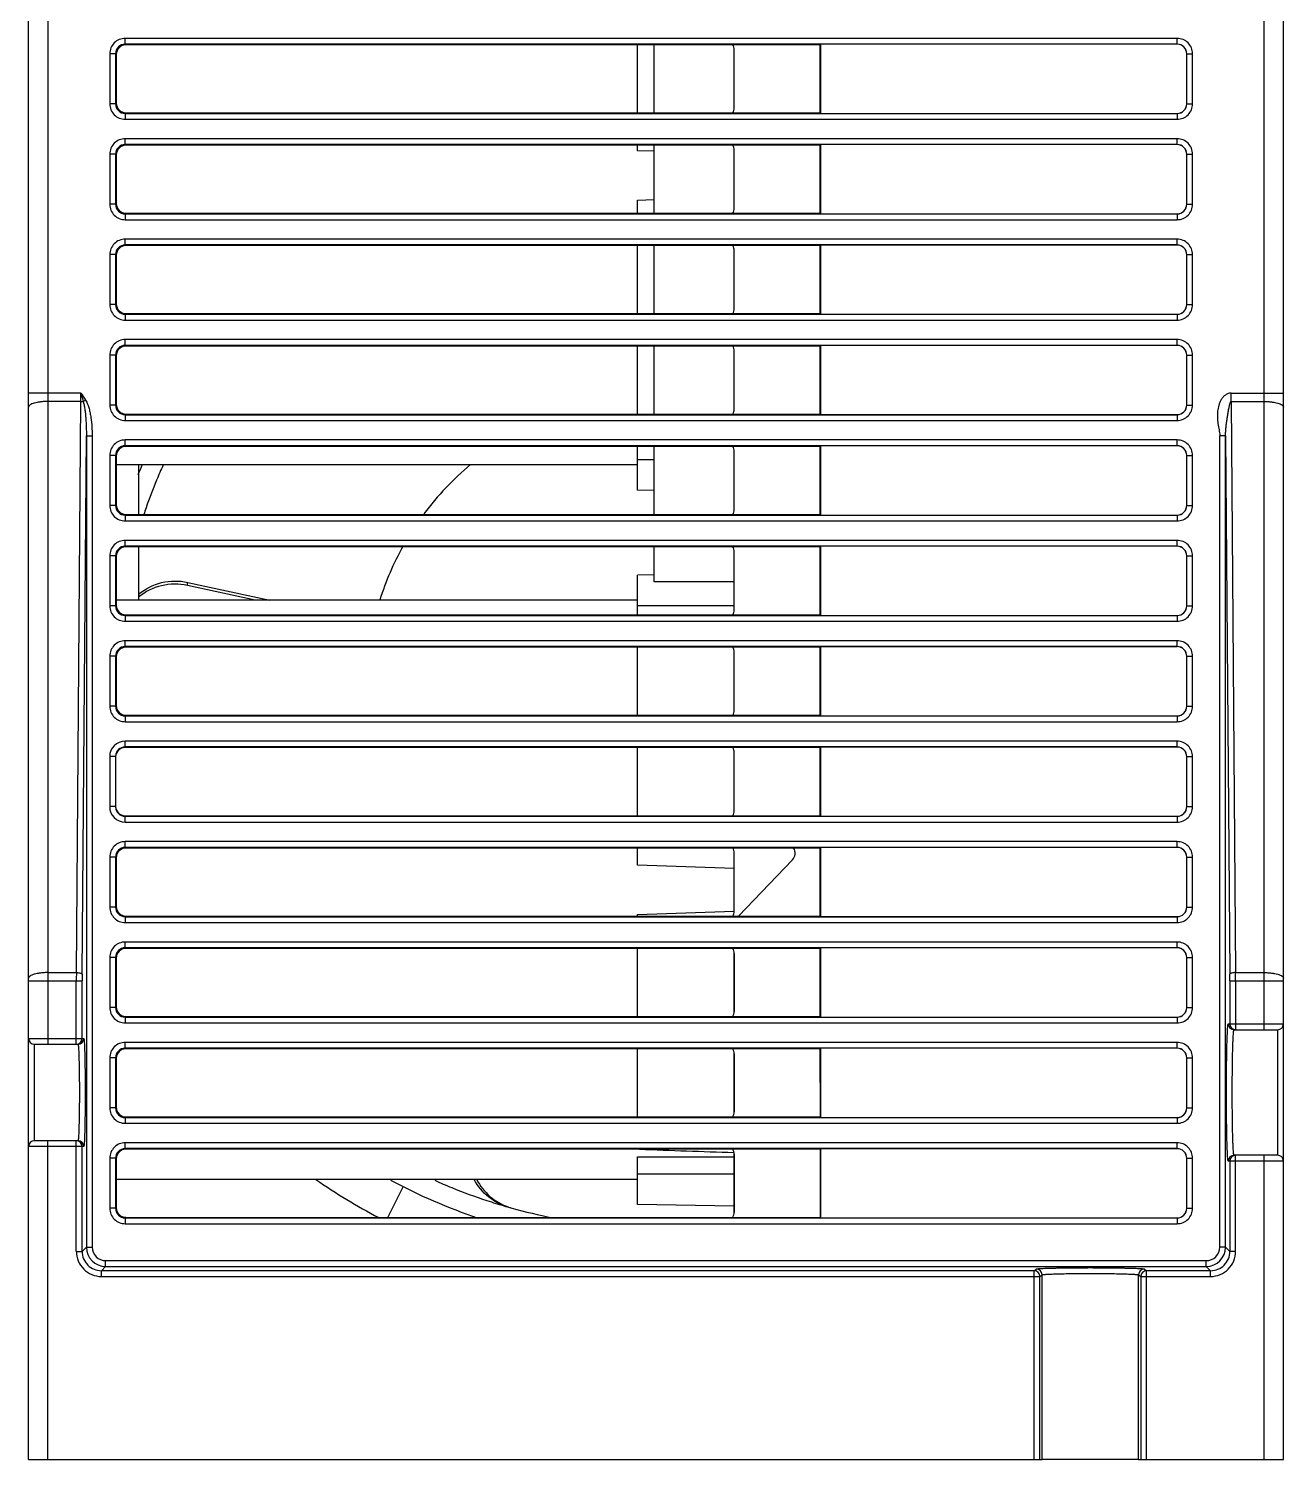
# Model space of a CAD drawing. Header units: millimetres. Extents: x 179 to 1020, y 292 to 886.
# Drawn here: x 341.1 to 406.1, y 393.2 to 467.3 of the extents above; entities that cross this region are included whole.
import ezdxf

# ---------------------------------------------------------------- set-up
doc = ezdxf.new("R2010")
doc.units = ezdxf.units.MM
for name, color, linetype in [('F06025N68D024_SM085-13SOLIDLINE', 7, 'Continuous'), ('VF-51-A1R0SOLIDLINE', 7, 'Continuous'), ('VF-51-F001SOLIDLINE', 7, 'Continuous'), ('VF-51-H002SOLIDLINE', 7, 'Continuous'), ('VF-51-P001SOLIDLINE', 7, 'Continuous'), ('VF-51-P002SOLIDLINE', 7, 'Continuous')]:
    doc.layers.add(name, color=color, linetype=linetype)

msp = doc.modelspace()

# ---------------------------------------------------------------- linework, layer by layer
at = {"layer": 'F06025N68D024_SM085-13SOLIDLINE', "linetype": 'Continuous'}
for p, q in [((352.791, 437.728), (349.276, 438.49)), ((349.291, 438.65), (353.545, 437.728)), ((359.656, 405.764), (360.459, 407.351))]:
    msp.add_line(p, q, dxfattribs=at)
for centre, radius, start, end in [((373.55, 433.228), 29, 156.59486, 157.74487), ((373.939, 433.057), 28.425, 155.75158, 157.49288), ((373.55, 433.228), 15, 129.7958, 143.28272), ((373.193, 433.366), 27.617, 157.49189, 160.65874), ((373.919, 433.104), 28.389, 160.64572, 161.3739), ((373.55, 433.228), 15, 150.94376, 162.48738), ((273.765, 445.631), 75.848, 354.59789, 354.71933), ((373.55, 433.228), 29, 241.69505, 251.48225), ((373.563, 433.261), 28.035, 245.83991, 247.79466), ((373.55, 433.228), 28, 247.79368, 251.77326), ((373.552, 433.235), 28.007, 251.77385, 252.76619), ((373.554, 433.239), 28.012, 252.76612, 253.84156), ((373.552, 433.233), 28.006, 253.8416, 254.0254), ((373.563, 433.256), 28.031, 254.1507, 254.45639), ((366.849, 409.022), 2.883, 251.01147, 254.51502), ((373.537, 433.171), 27.942, 254.5183, 258.96994)]:
    msp.add_arc(centre, radius, start, end, dxfattribs=at)
for points, knots in [([(346.742, 438.033), (347.086, 438.318), (347.919, 438.738), (348.851, 438.746), (349.291, 438.65)], [0, 0, 0, 0, 0.498402, 1, 1, 1, 1]), ([(349.276, 438.49), (348.839, 438.585), (347.913, 438.579), (347.084, 438.166), (346.741, 437.884)], [0, 0, 0, 0, 0.501514, 1, 1, 1, 1]), ([(365.908, 406.291), (365.536, 406.396), (364.825, 406.763), (364.315, 407.379), (364.13, 407.721)], [0, 0, 0, 0, 0.498248, 1, 1, 1, 1]), ([(364.261, 407.724), (364.432, 407.394), (364.901, 406.795), (365.561, 406.416), (365.911, 406.296)], [0, 0, 0, 0, 0.50159, 1, 1, 1, 1])]:
    msp.add_open_spline(points, degree=3, knots=knots, dxfattribs=at)
at = {"layer": 'VF-51-A1R0SOLIDLINE', "linetype": 'Continuous'}
for p, q in [((373.45, 462.969), (373.45, 466.486)), ((373.45, 457.769), (373.45, 461.287)), ((373.45, 452.568), (373.45, 456.087)), ((373.45, 447.368), (373.45, 450.888)), ((373.45, 442.167), (373.45, 445.688)), ((372.6, 444.728), (345.59, 444.728)), ((373.45, 438.68), (373.45, 440.489)), ((377.6, 438.68), (373.45, 438.68)), ((372.6, 437.728), (345.589, 437.728)), ((372.6, 407.728), (345.587, 407.728))]:
    msp.add_line(p, q, dxfattribs=at)
at = {"layer": 'VF-51-F001SOLIDLINE', "linetype": 'Continuous'}
for p, q in [((377.6, 463.227), (377.6, 466.229)), ((377.6, 458.027), (377.6, 461.029)), ((377.6, 452.827), (377.6, 455.829)), ((377.6, 447.627), (377.6, 450.629)), ((377.6, 442.427), (377.6, 445.429)), ((377.6, 437.227), (377.6, 440.229)), ((377.6, 432.027), (377.6, 435.029)), ((377.6, 426.827), (377.6, 429.829)), ((377.6, 421.627), (377.6, 424.629)), ((377.6, 416.427), (377.6, 419.429)), ((377.6, 411.227), (377.6, 414.229)), ((377.6, 406.027), (377.6, 409.029))]:
    msp.add_line(p, q, dxfattribs=at)
for centre, start, end in [((377.1, 466.229), 0, 31.59157), ((377.1, 463.227), 328.36335, 0), ((377.1, 461.029), 0, 31.65821), ((377.1, 458.027), 328.2967, 0), ((377.1, 455.829), 0, 31.72486), ((377.1, 452.827), 328.23003, 0), ((377.1, 450.629), 0, 31.79151), ((377.1, 447.627), 328.16337, 0), ((377.1, 445.429), 0, 31.85817), ((377.1, 442.427), 328.09669, 0), ((377.1, 440.229), 0, 31.92483), ((377.1, 437.227), 328.03002, 0), ((377.1, 435.029), 0, 31.99149), ((377.1, 432.027), 327.96333, 0), ((377.1, 429.829), 0, 32.05817), ((377.1, 426.827), 327.89665, 0), ((377.1, 424.629), 0, 32.12484), ((377.1, 421.627), 327.82996, 0), ((377.1, 419.429), 0, 32.19152), ((377.1, 416.427), 327.76326, 0), ((377.1, 414.229), 0, 32.25821), ((377.1, 411.227), 327.69656, 0), ((377.1, 409.029), 0, 32.32489), ((377.1, 406.027), 327.62986, 0)]:
    msp.add_arc(centre, 0.5, start, end, dxfattribs=at)
at = {"layer": 'VF-51-H002SOLIDLINE', "linetype": 'Continuous'}
for p, q in [((380.619, 424.275), (377.828, 421.366)), ((377.6, 419.429), (377.6, 416.427)), ((377.6, 414.229), (377.6, 411.227)), ((377.6, 409.029), (377.6, 406.027))]:
    msp.add_line(p, q, dxfattribs=at)
for centre, start, end in [((380.258, 424.621), 316.19527, 33.26947), ((377.1, 419.429), 0, 32.19152), ((377.1, 416.427), 327.76326, 0), ((377.1, 414.229), 0, 32.25821), ((377.1, 411.227), 327.69656, 0), ((377.1, 409.029), 0, 32.32489), ((377.1, 406.027), 327.62986, 0)]:
    msp.add_arc(centre, 0.5, start, end, dxfattribs=at)
at = {"layer": 'VF-51-P001SOLIDLINE', "linetype": 'Continuous'}
for p, q in [((372.6, 462.969), (372.6, 466.486)), ((372.6, 461.007), (372.6, 461.287)), ((373.45, 460.978), (372.6, 461.007)), ((372.6, 458.449), (373.45, 458.478)), ((372.6, 457.769), (372.6, 458.449)), ((372.6, 452.568), (372.6, 456.087)), ((372.6, 447.368), (372.6, 450.888)), ((372.6, 443.428), (372.6, 445.688)), ((346.75, 444.728), (346.75, 442.167)), ((373.45, 443.413), (372.6, 443.428)), ((346.75, 440.489), (346.75, 437.728)), ((373.45, 439.043), (372.6, 439.028)), ((372.6, 436.967), (372.6, 439.028)), ((372.6, 431.767), (372.6, 435.289)), ((372.6, 426.566), (372.6, 430.09)), ((372.6, 424.007), (372.6, 424.89)), ((377.6, 423.833), (372.6, 424.007)), ((372.6, 421.449), (377.6, 421.623)), ((372.6, 421.366), (372.6, 421.449)), ((372.6, 416.165), (372.6, 419.691)), ((372.6, 410.965), (372.6, 414.491)), ((372.6, 406.428), (372.6, 408.893)), ((377.6, 406.341), (372.6, 406.428))]:
    msp.add_line(p, q, dxfattribs=at)
msp.add_arc((373.55, 433.228), 31, 235.3707, 242.39804, dxfattribs=at)
for centre, major_axis, start_param, end_param in [((732.461, 465.372), (646.647, 11.298), -2.161425, -2.159844), ((732.461, 417.084), (646.647, -11.298), 2.152147, 2.161425), ((732.461, 417.084), (646.647, -11.298), -2.160329, -2.151266), ((713.2, 428.035), (608.112, 10.625), -2.165753, -2.155861), ((732.461, 428.372), (646.647, 11.298), -2.161425, -2.152147)]:
    msp.add_ellipse(centre, major_axis=major_axis, ratio=0.026185, start_param=start_param, end_param=end_param, dxfattribs=at)
at = {"layer": 'VF-51-P002SOLIDLINE', "linetype": 'Continuous'}
for p, q in [((341.05, 393.228), (341.05, 524.228)), ((342.05, 524.228), (342.05, 414.728)), ((406.05, 393.228), (406.05, 524.228)), ((405.05, 415.478), (405.05, 513.929)), ((346.055, 466.523), (346.055, 466.823)), ((400.545, 466.823), (346.055, 466.823)), ((346.055, 466.523), (346.092, 466.486)), ((400.545, 466.523), (346.055, 466.523)), ((382.059, 466.486), (346.092, 466.486)), ((382.092, 466.519), (382.059, 466.486)), ((382.059, 462.969), (382.059, 466.486)), ((382.092, 462.937), (382.092, 466.519)), ((400.542, 466.519), (382.092, 466.519)), ((400.545, 466.523), (400.542, 466.519)), ((400.545, 466.523), (400.545, 466.823)), ((345.255, 466.023), (345.255, 463.433)), ((345.555, 466.023), (345.255, 466.023)), ((345.555, 466.023), (345.555, 463.433)), ((345.555, 466.023), (345.592, 465.987)), ((345.592, 465.987), (345.592, 463.469)), ((401.045, 466.023), (401.042, 466.019)), ((401.042, 463.437), (401.042, 466.019)), ((401.045, 466.023), (401.345, 466.023)), ((401.045, 463.433), (401.045, 466.023)), ((401.345, 463.433), (401.345, 466.023)), ((345.555, 463.433), (345.255, 463.433)), ((345.555, 463.433), (345.592, 463.469)), ((401.045, 463.433), (401.042, 463.437)), ((401.045, 463.433), (401.345, 463.433)), ((346.055, 462.933), (346.092, 462.969)), ((346.055, 462.933), (346.055, 462.633)), ((346.055, 462.933), (400.545, 462.933)), ((346.055, 462.633), (400.545, 462.633)), ((346.092, 462.969), (382.059, 462.969)), ((382.092, 462.937), (382.059, 462.969)), ((382.092, 462.937), (400.542, 462.937)), ((400.545, 462.933), (400.542, 462.937)), ((400.545, 462.933), (400.545, 462.633)), ((346.055, 461.323), (346.055, 461.623)), ((400.545, 461.623), (346.055, 461.623)), ((346.055, 461.323), (346.091, 461.287)), ((400.545, 461.323), (346.055, 461.323)), ((382.059, 461.287), (346.091, 461.287)), ((382.092, 461.319), (382.059, 461.287)), ((382.059, 457.769), (382.059, 461.287)), ((400.542, 461.319), (382.092, 461.319)), ((382.092, 457.737), (382.092, 461.319)), ((400.545, 461.323), (400.542, 461.319)), ((400.545, 461.323), (400.545, 461.623)), ((345.255, 460.823), (345.255, 458.233)), ((345.555, 460.823), (345.255, 460.823)), ((345.555, 460.823), (345.555, 458.233)), ((345.555, 460.823), (345.591, 460.787)), ((345.591, 460.787), (345.591, 458.269)), ((401.045, 460.823), (401.042, 460.819)), ((401.042, 458.237), (401.042, 460.819)), ((401.045, 460.823), (401.345, 460.823)), ((401.045, 458.233), (401.045, 460.823)), ((401.345, 458.233), (401.345, 460.823)), ((345.555, 458.233), (345.255, 458.233)), ((345.555, 458.233), (345.591, 458.269)), ((401.045, 458.233), (401.042, 458.237)), ((401.045, 458.233), (401.345, 458.233)), ((346.055, 457.733), (346.091, 457.769)), ((346.055, 457.733), (346.055, 457.433)), ((346.055, 457.733), (400.545, 457.733)), ((346.055, 457.433), (400.545, 457.433)), ((346.091, 457.769), (382.059, 457.769)), ((382.092, 457.737), (382.059, 457.769)), ((382.092, 457.737), (400.542, 457.737)), ((400.545, 457.733), (400.542, 457.737)), ((400.545, 457.733), (400.545, 457.433)), ((346.055, 456.123), (346.055, 456.423)), ((400.545, 456.423), (346.055, 456.423)), ((346.055, 456.123), (346.091, 456.087)), ((400.545, 456.123), (346.055, 456.123)), ((382.06, 456.087), (346.091, 456.087)), ((382.092, 456.119), (382.06, 456.087)), ((382.06, 452.568), (382.06, 456.087)), ((400.542, 456.119), (382.092, 456.119)), ((382.092, 452.537), (382.092, 456.119)), ((400.545, 456.123), (400.542, 456.119)), ((400.545, 456.123), (400.545, 456.423)), ((345.255, 455.623), (345.255, 453.033)), ((345.555, 455.623), (345.255, 455.623)), ((345.555, 455.623), (345.555, 453.033)), ((345.555, 455.623), (345.591, 455.588)), ((345.591, 455.588), (345.591, 453.068)), ((401.045, 455.623), (401.042, 455.619)), ((401.042, 453.037), (401.042, 455.619)), ((401.045, 455.623), (401.345, 455.623)), ((401.045, 453.033), (401.045, 455.623)), ((401.345, 453.033), (401.345, 455.623)), ((345.555, 453.033), (345.255, 453.033)), ((345.555, 453.033), (345.591, 453.068)), ((401.045, 453.033), (401.042, 453.037)), ((401.045, 453.033), (401.345, 453.033)), ((346.055, 452.533), (346.091, 452.568)), ((346.055, 452.533), (346.055, 452.233)), ((346.055, 452.533), (400.545, 452.533)), ((346.055, 452.233), (400.545, 452.233)), ((346.091, 452.568), (382.06, 452.568)), ((382.092, 452.537), (382.06, 452.568)), ((382.092, 452.537), (400.542, 452.537)), ((400.545, 452.533), (400.542, 452.537)), ((400.545, 452.533), (400.545, 452.233)), ((346.055, 450.923), (346.055, 451.223)), ((400.545, 451.223), (346.055, 451.223)), ((346.055, 450.923), (346.09, 450.888)), ((400.545, 450.923), (346.055, 450.923)), ((382.06, 450.888), (346.09, 450.888)), ((382.092, 450.919), (382.06, 450.888)), ((382.06, 447.368), (382.06, 450.888)), ((400.542, 450.919), (382.092, 450.919)), ((382.092, 447.337), (382.092, 450.919)), ((400.545, 450.923), (400.542, 450.919)), ((400.545, 450.923), (400.545, 451.223)), ((345.255, 450.423), (345.255, 447.833)), ((345.555, 450.423), (345.255, 450.423)), ((345.555, 450.423), (345.555, 447.833)), ((345.555, 450.423), (345.59, 450.388)), ((345.59, 450.388), (345.59, 447.868)), ((401.045, 450.423), (401.042, 450.419)), ((401.042, 447.837), (401.042, 450.419)), ((401.045, 450.423), (401.345, 450.423)), ((401.045, 447.833), (401.045, 450.423)), ((401.345, 447.833), (401.345, 450.423)), ((343.758, 448.448), (341.05, 448.448)), ((403.345, 448.448), (406.05, 448.448)), ((403.345, 448.017), (403.345, 448.448)), ((343.756, 448.017), (342.05, 448.017)), ((343.524, 418.439), (343.756, 448.017)), ((343.88, 448.009), (344.003, 448.086)), ((345.555, 447.833), (345.255, 447.833)), ((345.555, 447.833), (345.59, 447.868)), ((401.045, 447.833), (401.042, 447.837)), ((401.045, 447.833), (401.345, 447.833)), ((403.345, 448.017), (405.05, 448.017)), ((403.345, 448.017), (403.577, 418.439)), ((346.055, 447.333), (346.09, 447.368)), ((346.055, 447.333), (346.055, 447.033)), ((346.055, 447.333), (400.545, 447.333)), ((346.055, 447.033), (400.545, 447.033)), ((346.09, 447.368), (382.06, 447.368)), ((382.092, 447.337), (382.06, 447.368)), ((382.092, 447.337), (400.542, 447.337)), ((400.545, 447.333), (400.542, 447.337)), ((400.545, 447.333), (400.545, 447.033)), ((343.824, 418.353), (344.043, 446.236)), ((344.043, 446.236), (344.043, 404.22)), ((344.043, 446.236), (344.343, 446.236)), ((344.343, 446.236), (344.343, 404.22)), ((403.058, 446.236), (402.758, 446.236)), ((402.758, 404.22), (402.758, 446.236)), ((403.058, 446.236), (403.277, 418.353)), ((403.058, 404.22), (403.058, 446.236)), ((346.055, 445.723), (346.055, 446.023)), ((400.545, 446.023), (346.055, 446.023)), ((346.055, 445.723), (346.09, 445.688)), ((400.545, 445.723), (346.055, 445.723)), ((382.061, 445.688), (346.09, 445.688)), ((382.092, 445.719), (382.061, 445.688)), ((382.061, 442.167), (382.061, 445.688)), ((400.542, 445.719), (382.092, 445.719)), ((382.092, 442.137), (382.092, 445.719)), ((400.545, 445.723), (400.542, 445.719)), ((400.545, 445.723), (400.545, 446.023)), ((345.255, 445.223), (345.255, 442.633)), ((345.555, 445.223), (345.255, 445.223)), ((345.555, 445.223), (345.555, 442.633)), ((345.555, 445.223), (345.59, 445.189)), ((345.59, 445.189), (345.59, 442.667)), ((401.045, 445.223), (401.042, 445.219)), ((401.042, 442.637), (401.042, 445.219)), ((401.045, 445.223), (401.345, 445.223)), ((401.045, 442.633), (401.045, 445.223)), ((401.345, 442.633), (401.345, 445.223)), ((345.555, 442.633), (345.255, 442.633)), ((345.555, 442.633), (345.59, 442.667)), ((401.045, 442.633), (401.042, 442.637)), ((401.045, 442.633), (401.345, 442.633)), ((346.055, 442.133), (346.09, 442.167)), ((346.055, 442.133), (346.055, 441.833)), ((346.055, 442.133), (400.545, 442.133)), ((346.055, 441.833), (400.545, 441.833)), ((346.09, 442.167), (382.061, 442.167)), ((382.092, 442.137), (382.061, 442.167)), ((382.092, 442.137), (400.542, 442.137)), ((400.545, 442.133), (400.542, 442.137)), ((400.545, 442.133), (400.545, 441.833)), ((346.055, 440.523), (346.055, 440.823)), ((400.545, 440.823), (346.055, 440.823)), ((346.055, 440.523), (346.089, 440.489)), ((400.545, 440.523), (346.055, 440.523)), ((382.061, 440.489), (346.089, 440.489)), ((382.092, 440.519), (382.061, 440.489)), ((382.061, 436.967), (382.061, 440.489)), ((400.542, 440.519), (382.092, 440.519)), ((382.092, 436.937), (382.092, 440.519)), ((400.545, 440.523), (400.542, 440.519)), ((400.545, 440.523), (400.545, 440.823)), ((345.255, 440.023), (345.255, 437.433)), ((345.555, 440.023), (345.255, 440.023)), ((345.555, 440.023), (345.589, 439.989)), ((345.555, 440.023), (345.555, 437.433)), ((345.589, 439.989), (345.589, 437.467)), ((401.045, 440.023), (401.042, 440.019)), ((401.042, 437.437), (401.042, 440.019)), ((401.045, 440.023), (401.345, 440.023)), ((401.045, 437.433), (401.045, 440.023)), ((401.345, 437.433), (401.345, 440.023)), ((345.555, 437.433), (345.255, 437.433)), ((345.555, 437.433), (345.589, 437.467)), ((401.045, 437.433), (401.042, 437.437)), ((401.045, 437.433), (401.345, 437.433)), ((346.055, 436.933), (346.089, 436.967)), ((346.055, 436.933), (346.055, 436.633)), ((346.055, 436.933), (400.545, 436.933)), ((346.055, 436.633), (400.545, 436.633)), ((346.089, 436.967), (382.061, 436.967)), ((382.092, 436.937), (382.061, 436.967)), ((382.092, 436.937), (400.542, 436.937)), ((400.545, 436.933), (400.542, 436.937)), ((400.545, 436.933), (400.545, 436.633)), ((346.055, 435.323), (346.055, 435.623)), ((400.545, 435.623), (346.055, 435.623)), ((346.055, 435.323), (346.089, 435.289)), ((400.545, 435.323), (346.055, 435.323)), ((382.062, 435.289), (346.089, 435.289)), ((382.092, 435.319), (382.062, 435.289)), ((382.062, 431.767), (382.062, 435.289)), ((400.542, 435.319), (382.092, 435.319)), ((382.092, 431.737), (382.092, 435.319)), ((400.545, 435.323), (400.542, 435.319)), ((400.545, 435.323), (400.545, 435.623)), ((345.255, 434.823), (345.255, 432.233)), ((345.555, 434.823), (345.255, 434.823)), ((345.555, 434.823), (345.589, 434.789)), ((345.555, 434.823), (345.555, 432.233)), ((345.589, 434.789), (345.589, 432.266)), ((401.045, 434.823), (401.042, 434.819)), ((401.042, 432.237), (401.042, 434.819)), ((401.045, 434.823), (401.345, 434.823)), ((401.045, 432.233), (401.045, 434.823)), ((401.345, 432.233), (401.345, 434.823)), ((345.555, 432.233), (345.255, 432.233)), ((345.555, 432.233), (345.589, 432.266)), ((401.045, 432.233), (401.042, 432.237)), ((401.045, 432.233), (401.345, 432.233)), ((346.055, 431.733), (346.089, 431.767)), ((346.055, 431.733), (346.055, 431.433)), ((346.055, 431.733), (400.545, 431.733)), ((346.055, 431.433), (400.545, 431.433)), ((346.089, 431.767), (382.062, 431.767)), ((382.092, 431.737), (382.062, 431.767)), ((382.092, 431.737), (400.542, 431.737)), ((400.545, 431.733), (400.542, 431.737)), ((400.545, 431.733), (400.545, 431.433)), ((346.05, 430.09), (346.05, 430.423)), ((400.545, 430.423), (346.05, 430.423)), ((400.545, 430.123), (346.05, 430.123)), ((382.062, 430.09), (346.05, 430.09)), ((382.092, 430.119), (382.062, 430.09)), ((382.062, 426.566), (382.062, 430.09)), ((400.542, 430.119), (382.092, 430.119)), ((382.092, 426.537), (382.092, 430.119)), ((400.545, 430.123), (400.542, 430.119)), ((400.545, 430.123), (400.545, 430.423)), ((345.25, 429.623), (345.25, 427.033)), ((345.55, 429.623), (345.25, 429.623)), ((345.551, 429.651), (345.55, 429.623)), ((345.55, 429.623), (345.55, 427.033)), ((401.045, 429.623), (401.042, 429.619)), ((401.042, 427.037), (401.042, 429.619)), ((401.045, 429.623), (401.345, 429.623)), ((401.045, 427.033), (401.045, 429.623)), ((401.345, 427.033), (401.345, 429.623)), ((345.55, 427.033), (345.25, 427.033)), ((345.55, 427.033), (345.551, 427.007)), ((401.045, 427.033), (401.042, 427.037)), ((401.045, 427.033), (401.345, 427.033)), ((346.05, 426.566), (382.062, 426.566)), ((346.05, 426.233), (346.05, 426.566)), ((346.05, 426.533), (400.545, 426.533)), ((346.05, 426.233), (400.545, 426.233)), ((382.092, 426.537), (382.062, 426.566)), ((382.092, 426.537), (400.542, 426.537)), ((400.545, 426.533), (400.542, 426.537)), ((400.545, 426.533), (400.545, 426.233)), ((400.545, 425.223), (346.055, 425.223)), ((346.055, 424.923), (346.055, 425.223)), ((346.055, 424.923), (346.088, 424.89)), ((400.545, 424.923), (346.055, 424.923)), ((382.063, 424.89), (346.088, 424.89)), ((382.092, 424.919), (382.063, 424.89)), ((382.063, 421.366), (382.063, 424.89)), ((400.542, 424.919), (382.092, 424.919)), ((382.092, 421.337), (382.092, 424.919)), ((400.545, 424.923), (400.542, 424.919)), ((400.545, 424.923), (400.545, 425.223)), ((345.555, 424.423), (345.255, 424.423)), ((345.255, 424.423), (345.255, 421.833)), ((345.555, 424.423), (345.588, 424.39)), ((345.555, 424.423), (345.555, 421.833)), ((345.588, 424.39), (345.588, 421.866)), ((401.045, 424.423), (401.042, 424.419)), ((401.042, 421.837), (401.042, 424.419)), ((401.045, 424.423), (401.345, 424.423)), ((401.045, 421.833), (401.045, 424.423)), ((401.345, 421.833), (401.345, 424.423)), ((345.555, 421.833), (345.255, 421.833)), ((345.555, 421.833), (345.588, 421.866)), ((401.045, 421.833), (401.042, 421.837)), ((401.045, 421.833), (401.345, 421.833)), ((346.055, 421.333), (346.088, 421.366)), ((346.055, 421.333), (400.545, 421.333)), ((346.055, 421.333), (346.055, 421.033)), ((346.055, 421.033), (400.545, 421.033)), ((346.088, 421.366), (382.063, 421.366)), ((382.092, 421.337), (382.063, 421.366)), ((382.092, 421.337), (400.542, 421.337)), ((400.545, 421.333), (400.542, 421.337)), ((400.545, 421.333), (400.545, 421.033)), ((400.545, 420.023), (346.055, 420.023)), ((346.055, 419.723), (346.055, 420.023)), ((346.055, 419.723), (346.088, 419.691)), ((400.545, 419.723), (346.055, 419.723)), ((382.063, 419.691), (346.088, 419.691)), ((382.092, 419.719), (382.063, 419.691)), ((382.063, 416.165), (382.063, 419.691)), ((400.542, 419.719), (382.092, 419.719)), ((382.092, 416.137), (382.092, 419.719)), ((400.545, 419.723), (400.542, 419.719)), ((400.545, 419.723), (400.545, 420.023)), ((345.555, 419.223), (345.255, 419.223)), ((345.255, 419.223), (345.255, 416.633)), ((345.555, 419.223), (345.588, 419.191)), ((345.555, 419.223), (345.555, 416.633)), ((345.588, 419.191), (345.587, 416.665)), ((401.045, 419.223), (401.042, 419.219)), ((401.042, 416.637), (401.042, 419.219)), ((401.045, 419.223), (401.345, 419.223)), ((401.045, 416.633), (401.045, 419.223)), ((401.345, 416.633), (401.345, 419.223)), ((341.05, 418.008), (343.822, 418.008)), ((342.05, 418.439), (343.524, 418.439)), ((343.522, 414.728), (343.522, 418.008)), ((343.822, 415.028), (343.822, 418.008)), ((403.278, 418.008), (406.05, 418.008)), ((403.278, 418.008), (403.278, 415.778)), ((403.577, 418.439), (405.05, 418.439)), ((403.578, 418.008), (403.578, 415.478)), ((345.555, 416.633), (345.255, 416.633)), ((345.555, 416.633), (345.587, 416.665)), ((401.045, 416.633), (401.042, 416.637)), ((401.045, 416.633), (401.345, 416.633)), ((346.055, 416.133), (346.087, 416.165)), ((346.055, 416.133), (400.545, 416.133)), ((346.055, 416.133), (346.055, 415.833)), ((346.055, 415.833), (400.545, 415.833)), ((346.087, 416.165), (382.063, 416.165)), ((382.092, 416.137), (382.063, 416.165)), ((382.092, 416.137), (400.542, 416.137)), ((400.545, 416.133), (400.542, 416.137)), ((400.545, 416.133), (400.545, 415.833)), ((403.195, 415.778), (406.05, 415.778)), ((341.05, 415.028), (343.906, 415.028)), ((403.494, 415.478), (405.75, 415.478)), ((405.75, 415.478), (405.75, 408.978)), ((341.35, 414.728), (343.606, 414.728)), ((341.35, 409.728), (341.35, 414.728)), ((400.545, 414.823), (346.055, 414.823)), ((346.055, 414.523), (346.055, 414.823)), ((346.055, 414.523), (346.087, 414.491)), ((400.545, 414.523), (346.055, 414.523)), ((382.063, 414.491), (346.087, 414.491)), ((382.092, 414.519), (382.063, 414.491)), ((382.064, 410.965), (382.063, 414.491)), ((400.542, 414.519), (382.092, 414.519)), ((382.092, 410.937), (382.092, 414.519)), ((400.545, 414.523), (400.542, 414.519)), ((400.545, 414.523), (400.545, 414.823)), ((345.555, 414.023), (345.255, 414.023)), ((345.255, 414.023), (345.255, 411.433)), ((345.555, 414.023), (345.587, 413.991)), ((345.555, 414.023), (345.555, 411.433)), ((345.587, 413.991), (345.587, 411.465)), ((401.045, 414.023), (401.042, 414.019)), ((401.042, 411.437), (401.042, 414.019)), ((401.045, 414.023), (401.345, 414.023)), ((401.045, 411.433), (401.045, 414.023)), ((401.345, 411.433), (401.345, 414.023)), ((345.555, 411.433), (345.255, 411.433)), ((345.555, 411.433), (345.587, 411.465)), ((401.045, 411.433), (401.042, 411.437)), ((401.045, 411.433), (401.345, 411.433)), ((346.055, 410.933), (346.087, 410.965)), ((346.055, 410.933), (400.545, 410.933)), ((346.055, 410.933), (346.055, 410.633)), ((346.055, 410.633), (400.545, 410.633)), ((346.087, 410.965), (382.064, 410.965)), ((382.092, 410.937), (382.064, 410.965)), ((382.092, 410.937), (400.542, 410.937)), ((400.545, 410.933), (400.542, 410.937)), ((400.545, 410.933), (400.545, 410.633)), ((343.906, 409.428), (341.05, 409.428)), ((343.606, 409.728), (341.35, 409.728)), ((342.05, 393.228), (342.05, 409.728)), ((343.522, 404), (343.522, 409.728)), ((343.822, 404), (343.822, 409.428)), ((400.545, 409.623), (346.055, 409.623)), ((346.055, 409.323), (346.055, 409.623)), ((400.545, 409.323), (346.055, 409.323)), ((346.055, 409.323), (346.087, 409.292)), ((382.064, 409.292), (346.087, 409.292)), ((382.092, 409.319), (382.064, 409.292)), ((382.064, 405.764), (382.064, 409.292)), ((400.542, 409.319), (382.092, 409.319)), ((382.092, 405.737), (382.092, 409.319)), ((400.545, 409.323), (400.542, 409.319)), ((400.545, 409.323), (400.545, 409.623)), ((345.555, 408.823), (345.255, 408.823)), ((345.255, 408.823), (345.255, 406.233)), ((345.555, 408.823), (345.587, 408.792)), ((345.555, 408.823), (345.555, 406.233)), ((345.587, 408.792), (345.586, 406.264)), ((401.045, 408.823), (401.042, 408.819)), ((401.042, 406.237), (401.042, 408.819)), ((401.045, 408.823), (401.345, 408.823)), ((401.045, 406.233), (401.045, 408.823)), ((401.345, 406.233), (401.345, 408.823)), ((406.05, 408.678), (403.195, 408.678)), ((403.278, 408.678), (403.278, 404)), ((405.75, 408.978), (403.494, 408.978)), ((403.578, 404), (403.578, 408.978)), ((405.05, 393.228), (405.05, 408.978)), ((345.555, 406.233), (345.255, 406.233)), ((345.555, 406.233), (345.586, 406.264)), ((401.045, 406.233), (401.042, 406.237)), ((401.045, 406.233), (401.345, 406.233)), ((346.055, 405.733), (346.086, 405.764)), ((346.055, 405.733), (400.545, 405.733)), ((346.055, 405.733), (346.055, 405.433)), ((346.055, 405.433), (400.545, 405.433)), ((346.086, 405.764), (382.064, 405.764)), ((382.092, 405.737), (382.064, 405.764)), ((382.092, 405.737), (400.542, 405.737)), ((400.545, 405.733), (400.542, 405.737)), ((400.545, 405.733), (400.545, 405.433)), ((343.522, 404), (343.822, 404)), ((343.822, 404), (344.043, 404.22)), ((344.043, 404.22), (344.343, 404.22)), ((403.058, 404.22), (402.758, 404.22)), ((403.058, 404.22), (403.278, 404)), ((403.578, 404), (403.278, 404)), ((344.822, 403), (345.042, 403.22)), ((345.042, 403.52), (402.058, 403.52)), ((345.042, 403.22), (345.042, 403.52)), ((345.042, 403.22), (402.058, 403.22)), ((402.058, 403.22), (402.058, 403.52)), ((402.058, 403.22), (402.279, 403)), ((393.137, 403), (344.822, 403)), ((344.822, 402.7), (344.822, 403)), ((344.822, 402.7), (393.437, 402.7)), ((393.137, 403), (393.252, 403.086)), ((393.137, 393.228), (393.137, 403)), ((393.437, 402.7), (393.552, 402.787)), ((393.437, 393.228), (393.437, 402.7)), ((393.552, 393.228), (393.552, 402.787)), ((398.549, 402.787), (398.664, 402.7)), ((398.549, 393.228), (398.549, 402.787)), ((398.664, 402.7), (402.279, 402.7)), ((398.664, 402.7), (398.664, 393.228)), ((398.849, 403.086), (398.964, 403)), ((402.279, 403), (398.964, 403)), ((398.964, 393.228), (398.964, 403)), ((402.279, 402.7), (402.279, 403)), ((341.05, 393.228), (393.552, 393.228)), ((398.549, 393.228), (393.552, 393.228)), ((398.549, 393.228), (406.05, 393.228))]:
    msp.add_line(p, q, dxfattribs=at)
for centre, radius, start, end in [((346.055, 466.023), 0.8, 89.99656, 180.00344), ((346.055, 466.023), 0.5, 89.9825, 180.0175), ((400.545, 466.023), 0.8, 359.99656, 90.00344), ((400.545, 466.023), 0.5, 359.9825, 90.0175), ((346.055, 463.433), 0.8, 179.99658, 270.00342), ((346.055, 463.433), 0.5, 179.98188, 270.01812), ((400.545, 463.433), 0.8, 269.99658, 0.00342), ((400.545, 463.433), 0.5, 269.98188, 0.01812), ((346.055, 460.823), 0.8, 89.99656, 180.00344), ((346.055, 460.823), 0.5, 89.9825, 180.0175), ((400.545, 460.823), 0.8, 359.99656, 90.00344), ((400.545, 460.823), 0.5, 359.9825, 90.0175), ((346.055, 458.233), 0.8, 179.99658, 270.00342), ((346.055, 458.233), 0.5, 179.98188, 270.01812), ((400.545, 458.233), 0.8, 269.99658, 0.00342), ((400.545, 458.233), 0.5, 269.98188, 0.01812), ((346.055, 455.623), 0.8, 89.99656, 180.00344), ((346.055, 455.623), 0.5, 89.9825, 180.0175), ((400.545, 455.623), 0.8, 359.99656, 90.00344), ((400.545, 455.623), 0.5, 359.9825, 90.0175), ((346.055, 453.033), 0.8, 179.99658, 270.00342), ((346.055, 453.033), 0.5, 179.98188, 270.01812), ((400.545, 453.033), 0.8, 269.99658, 0.00342), ((400.545, 453.033), 0.5, 269.98188, 0.01812), ((346.055, 450.423), 0.8, 89.99656, 180.00344), ((346.055, 450.423), 0.5, 89.9825, 180.0175), ((400.545, 450.423), 0.8, 359.99656, 90.00344), ((400.545, 450.423), 0.5, 359.9825, 90.0175), ((298.326, 448.442), 45.432, 359.46396, 0.00755), ((346.055, 447.833), 0.8, 179.99658, 270.00342), ((346.055, 447.833), 0.5, 179.98188, 270.01812), ((400.545, 447.833), 0.8, 269.99658, 0.00342), ((400.545, 447.833), 0.5, 269.98188, 0.01812), ((346.055, 445.223), 0.8, 89.99656, 180.00344), ((346.055, 445.223), 0.5, 89.9825, 180.0175), ((400.545, 445.223), 0.8, 359.99656, 90.00344), ((400.545, 445.223), 0.5, 359.9825, 90.0175), ((346.055, 442.633), 0.8, 179.99658, 270.00342), ((346.055, 442.633), 0.5, 179.98188, 270.01812), ((400.545, 442.633), 0.8, 269.99658, 0.00342), ((400.545, 442.633), 0.5, 269.98188, 0.01812), ((346.055, 440.023), 0.8, 89.99656, 180.00344), ((346.055, 440.023), 0.5, 89.9825, 180.0175), ((400.545, 440.023), 0.8, 359.99656, 90.00344), ((400.545, 440.023), 0.5, 359.9825, 90.0175), ((346.055, 437.433), 0.8, 179.99658, 270.00342), ((346.055, 437.433), 0.5, 179.98188, 270.01812), ((400.545, 437.433), 0.8, 269.99658, 0.00342), ((400.545, 437.433), 0.5, 269.98188, 0.01812), ((346.055, 434.823), 0.8, 89.99656, 180.00344), ((346.055, 434.823), 0.5, 89.9825, 180.0175), ((400.545, 434.823), 0.8, 359.99656, 90.00344), ((400.545, 434.823), 0.5, 359.9825, 90.0175), ((346.055, 432.233), 0.8, 179.99658, 270.00342), ((346.055, 432.233), 0.5, 179.98188, 270.01812), ((400.545, 432.233), 0.8, 269.99658, 0.00342), ((400.545, 432.233), 0.5, 269.98188, 0.01812), ((346.05, 429.623), 0.8, 90.00474, 180.00459), ((346.05, 429.623), 0.5, 90.00947, 176.80441), ((400.545, 429.623), 0.8, 359.99656, 90.00344), ((400.545, 429.623), 0.5, 359.9825, 90.0175), ((346.05, 427.033), 0.8, 179.99541, 269.99526), ((346.05, 427.033), 0.5, 183.0532, 269.9905), ((400.545, 427.033), 0.8, 269.99658, 0.00342), ((400.545, 427.033), 0.5, 269.98188, 0.01812), ((346.055, 424.423), 0.8, 89.99656, 180.00344), ((346.055, 424.423), 0.5, 89.9825, 180.0175), ((400.545, 424.423), 0.8, 359.99656, 90.00344), ((400.545, 424.423), 0.5, 359.9825, 90.0175), ((346.055, 421.833), 0.8, 179.99658, 270.00342), ((346.055, 421.833), 0.5, 179.98188, 270.01812), ((400.545, 421.833), 0.8, 269.99658, 0.00342), ((400.545, 421.833), 0.5, 269.98188, 0.01812), ((346.055, 419.223), 0.8, 89.99656, 180.00344), ((346.055, 419.223), 0.5, 89.9825, 180.0175), ((400.545, 419.223), 0.8, 359.99656, 90.00344), ((400.545, 419.223), 0.5, 359.9825, 90.0175), ((413.149, 418.009), 69.627, 179.64649, 180.00118), ((388.384, 418.009), 44.561, 179.55812, 180.00148), ((359.665, 418.013), 43.614, 359.9937, 0.4467), ((335.433, 418.014), 68.145, 359.99496, 0.35736), ((346.055, 416.633), 0.8, 179.99658, 270.00342), ((346.055, 416.633), 0.5, 179.98188, 270.01812), ((400.545, 416.633), 0.8, 269.99658, 0.00342), ((400.545, 416.633), 0.5, 269.98188, 0.01812), ((403.494, 415.778), 0.3, 179.98955, 269.98945), ((403.578, 415.778), 0.3, 179.98955, 269.98945), ((405.75, 415.778), 0.3, 270, 0), ((341.35, 415.028), 0.3, 180, 270), ((343.522, 415.028), 0.3, 270.01055, 0.01045), ((343.606, 415.028), 0.3, 270.01055, 0.01045), ((346.055, 414.023), 0.8, 89.99656, 180.00344), ((346.055, 414.023), 0.5, 89.9825, 180.0175), ((400.545, 414.023), 0.8, 359.99656, 90.00344), ((400.545, 414.023), 0.5, 359.9825, 90.0175), ((346.055, 411.433), 0.8, 179.99658, 270.00342), ((346.055, 411.433), 0.5, 179.98188, 270.01812), ((400.545, 411.433), 0.8, 269.99658, 0.00342), ((400.545, 411.433), 0.5, 269.98188, 0.01812), ((341.35, 409.428), 0.3, 90, 180), ((343.522, 409.428), 0.3, 359.98955, 89.98945), ((343.606, 409.428), 0.3, 359.98955, 89.98945), ((346.055, 408.823), 0.8, 89.99656, 180.00344), ((346.055, 408.823), 0.5, 89.9825, 180.0175), ((400.545, 408.823), 0.8, 359.99656, 90.00344), ((400.545, 408.823), 0.5, 359.9825, 90.0175), ((403.494, 408.678), 0.3, 90.01055, 180.01045), ((403.578, 408.678), 0.3, 90.01055, 180.01045), ((405.75, 408.678), 0.3, 0, 90), ((346.055, 406.233), 0.8, 179.99658, 270.00342), ((346.055, 406.233), 0.5, 179.98188, 270.01812), ((400.545, 406.233), 0.8, 269.99658, 0.00342), ((400.545, 406.233), 0.5, 269.98188, 0.01812), ((344.822, 404), 1.299, 179.99221, 270.00779), ((344.822, 403.999), 0.999, 179.97563, 270.02437), ((345.042, 404.22), 1, 180.00864, 269.99136), ((345.042, 404.22), 0.7, 179.99211, 270.00789), ((402.058, 404.22), 1, 270.00864, 359.99136), ((402.058, 404.22), 0.7, 269.99211, 0.00789), ((402.279, 404), 1.299, 269.99222, 0.00778), ((402.279, 403.999), 0.999, 269.97667, 0.02333), ((393.136, 402.7), 0.3, 0.05401, 89.92965), ((393.252, 402.786), 0.3, 0.05401, 89.92965), ((398.849, 402.786), 0.3, 90.07033, 179.94601), ((398.964, 402.7), 0.3, 90.07033, 179.94601)]:
    msp.add_arc(centre, radius, start, end, dxfattribs=at)
for centre, major_axis, ratio, start_param, end_param in [((346.092, 465.986), (0.418, -0.275), 0.999768, 2.153863, 3.724354), ((400.542, 466.019), (-0.354, -0.354), 0.999695, 2.356347, 3.926839), ((346.092, 463.47), (0.311, 0.391), 0.999594, -4.040266, -2.469774), ((400.542, 463.437), (-0.354, 0.354), 0.999695, 2.356347, 3.926839), ((346.091, 460.787), (0.418, -0.275), 0.999768, 2.153863, 3.724354), ((400.542, 460.819), (-0.354, -0.354), 0.999695, 2.356347, 3.926839), ((346.091, 458.269), (0.311, 0.391), 0.999594, -4.040266, -2.469774), ((400.542, 458.237), (-0.354, 0.354), 0.999695, 2.356347, 3.926839), ((346.091, 455.587), (0.418, -0.275), 0.999768, 2.153863, 3.724354), ((400.542, 455.619), (-0.354, -0.354), 0.999695, 2.356347, 3.926839), ((346.091, 453.069), (0.311, 0.391), 0.999594, -4.040266, -2.469774), ((400.542, 453.037), (-0.354, 0.354), 0.999695, 2.356347, 3.926839), ((346.091, 450.388), (0.418, -0.275), 0.999768, 2.153863, 3.724354), ((400.542, 450.419), (-0.354, -0.354), 0.999695, 2.356347, 3.926839), ((346.09, 447.868), (0.311, 0.391), 0.999594, -4.040266, -2.469774), ((400.542, 447.837), (-0.354, 0.354), 0.999695, 2.356347, 3.926839), ((346.09, 445.188), (0.418, -0.275), 0.999768, 2.153863, 3.724354), ((400.542, 445.219), (-0.354, -0.354), 0.999695, 2.356347, 3.926839), ((346.09, 442.668), (0.311, 0.391), 0.999594, -4.040266, -2.469774), ((400.542, 442.637), (-0.354, 0.354), 0.999695, 2.356347, 3.926839), ((346.09, 439.989), (0.418, -0.275), 0.999768, 2.153863, 3.724354), ((400.542, 440.019), (-0.354, -0.354), 0.999695, 2.356347, 3.926839), ((346.089, 437.467), (0.311, 0.391), 0.999594, -4.040266, -2.469774), ((400.542, 437.437), (-0.354, 0.354), 0.999695, 2.356347, 3.926839), ((346.089, 434.789), (0.418, -0.275), 0.999768, 2.153863, 3.724354), ((400.542, 434.819), (-0.354, -0.354), 0.999695, 2.356347, 3.926839), ((346.089, 432.267), (0.311, 0.391), 0.999594, -4.040266, -2.469774), ((400.542, 432.237), (-0.354, 0.354), 0.999695, 2.356347, 3.926839), ((346.05, 429.59), (0, 0.5), 0.999939, 6.283185, 7.788113), ((400.542, 429.619), (-0.354, -0.354), 0.999695, 2.356347, 3.926839), ((346.05, 427.066), (0, 0.5), 0.999756, 1.636191, 3.141593), ((400.542, 427.037), (-0.354, 0.354), 0.999695, 2.356347, 3.926839), ((346.088, 424.39), (0.418, -0.275), 0.999768, 2.153863, 3.724354), ((400.542, 424.419), (-0.354, -0.354), 0.999695, 2.356347, 3.926839), ((346.088, 421.866), (0.311, 0.391), 0.999594, -4.040266, -2.469774), ((400.542, 421.837), (-0.354, 0.354), 0.999695, 2.356347, 3.926839), ((346.088, 419.191), (0.418, -0.275), 0.999768, 2.153863, 3.724354), ((400.542, 419.219), (-0.354, -0.354), 0.999695, 2.356347, 3.926839), ((346.087, 416.665), (0.311, 0.391), 0.999594, -4.040266, -2.469774), ((400.542, 416.637), (-0.354, 0.354), 0.999695, 2.356347, 3.926839), ((346.087, 413.991), (0.418, -0.275), 0.999768, 2.153863, 3.724354), ((400.542, 414.019), (-0.354, -0.354), 0.999695, 2.356347, 3.926839), ((346.087, 411.465), (0.311, 0.391), 0.999594, -4.040266, -2.469774), ((400.542, 411.437), (-0.354, 0.354), 0.999695, 2.356347, 3.926839), ((346.087, 408.792), (0.418, -0.275), 0.999768, 2.153863, 3.724354), ((400.542, 408.819), (-0.354, -0.354), 0.999695, 2.356347, 3.926839), ((346.086, 406.264), (0.311, 0.391), 0.999594, -4.040266, -2.469774), ((400.542, 406.237), (-0.354, 0.354), 0.999695, 2.356347, 3.926839)]:
    msp.add_ellipse(centre, major_axis=major_axis, ratio=ratio, start_param=start_param, end_param=end_param, dxfattribs=at)
msp.add_open_spline([(343.758, 448.448), (343.842, 448.329), (343.926, 448.21), (344.003, 448.086)], degree=3, dxfattribs=at)
for points, knots in [([(343.758, 448.448), (343.768, 448.412), (343.81, 448.265), (343.85, 448.119), (343.88, 448.009)], [0, 0, 0, 0, 0.251067, 1, 1, 1, 1]), ([(403.345, 448.448), (403.291, 448.448), (403.184, 448.431), (403.04, 448.358), (402.921, 448.249), (402.828, 448.117), (402.757, 447.973), (402.686, 447.772), (402.637, 447.508), (402.627, 447.187), (402.652, 446.921), (402.686, 446.711), (402.717, 446.553), (402.746, 446.396), (402.758, 446.29), (402.758, 446.236)], [0, 0, 0, 0, 0.062342, 0.124731, 0.187169, 0.249671, 0.312207, 0.374756, 0.499749, 0.624787, 0.749842, 0.812392, 0.874944, 0.937493, 1, 1, 1, 1]), ([(342.05, 448.017), (341.985, 448.017), (341.857, 448.014), (341.672, 447.998), (341.501, 447.972), (341.35, 447.938), (341.226, 447.896), (341.142, 447.853), (341.094, 447.816), (341.069, 447.788), (341.054, 447.76), (341.05, 447.739), (341.05, 447.73)], [0, 0, 0, 0, 0.179151, 0.351998, 0.512555, 0.65547, 0.77642, 0.872725, 0.911647, 0.944957, 0.973772, 1, 1, 1, 1]), ([(343.756, 448.017), (343.767, 448.017), (343.808, 448.016), (343.849, 448.013), (343.88, 448.009)], [0, 0, 0, 0, 0.25656, 1, 1, 1, 1]), ([(343.88, 448.009), (343.891, 447.973), (343.911, 447.901), (343.942, 447.756), (343.971, 447.572), (343.996, 447.35), (344.021, 447.054), (344.039, 446.683), (344.043, 446.385), (344.043, 446.236)], [0, 0, 0, 0, 0.062531, 0.125052, 0.250062, 0.375065, 0.500062, 0.750032, 1, 1, 1, 1]), ([(344.003, 448.086), (344.046, 448.019), (344.112, 447.875), (344.184, 447.648), (344.238, 447.417), (344.292, 447.105), (344.332, 446.711), (344.343, 446.395), (344.343, 446.236)], [0, 0, 0, 0, 0.124872, 0.249869, 0.374894, 0.499928, 0.749954, 1, 1, 1, 1]), ([(403.058, 446.236), (403.058, 446.313), (403.059, 446.466), (403.076, 446.695), (403.104, 446.922), (403.132, 447.111), (403.156, 447.261), (403.174, 447.373), (403.193, 447.485), (403.213, 447.596), (403.231, 447.688), (403.246, 447.762), (403.259, 447.817), (403.273, 447.871), (403.288, 447.925), (403.302, 447.965), (403.314, 447.99), (403.323, 448.006), (403.335, 448.018), (403.345, 448.017)], [0, 0, 0, 0, 0.125936, 0.252213, 0.378323, 0.503955, 0.566529, 0.628931, 0.691167, 0.753247, 0.815185, 0.846106, 0.876998, 0.907861, 0.938694, 0.969509, 0.977228, 0.984961, 1, 1, 1, 1]), ([(405.05, 448.017), (405.115, 448.017), (405.243, 448.014), (405.429, 447.998), (405.6, 447.972), (405.75, 447.938), (405.874, 447.896), (405.958, 447.853), (406.007, 447.816), (406.031, 447.788), (406.047, 447.76), (406.05, 447.739), (406.05, 447.73)], [0, 0, 0, 0, 0.179151, 0.351998, 0.512555, 0.65547, 0.77642, 0.872725, 0.911647, 0.944957, 0.973772, 1, 1, 1, 1]), ([(342.05, 418.439), (341.985, 418.439), (341.857, 418.435), (341.672, 418.42), (341.501, 418.394), (341.35, 418.359), (341.226, 418.317), (341.142, 418.275), (341.094, 418.237), (341.069, 418.21), (341.054, 418.181), (341.05, 418.161), (341.05, 418.152)], [0, 0, 0, 0, 0.179151, 0.351998, 0.512555, 0.65547, 0.77642, 0.872725, 0.911647, 0.944957, 0.973772, 1, 1, 1, 1]), ([(343.524, 418.439), (343.561, 418.439), (343.632, 418.434), (343.715, 418.42), (343.769, 418.402), (343.801, 418.386), (343.822, 418.366), (343.824, 418.353)], [0, 0, 0, 0, 0.349894, 0.653217, 0.775311, 0.873459, 1, 1, 1, 1]), ([(403.577, 418.439), (403.539, 418.439), (403.469, 418.434), (403.386, 418.42), (403.332, 418.402), (403.299, 418.386), (403.278, 418.366), (403.277, 418.353)], [0, 0, 0, 0, 0.349894, 0.653217, 0.775311, 0.873459, 1, 1, 1, 1]), ([(405.05, 418.439), (405.115, 418.439), (405.243, 418.435), (405.429, 418.42), (405.6, 418.394), (405.75, 418.359), (405.874, 418.317), (405.958, 418.275), (406.007, 418.237), (406.031, 418.21), (406.047, 418.181), (406.05, 418.161), (406.05, 418.152)], [0, 0, 0, 0, 0.179151, 0.351998, 0.512555, 0.65547, 0.77642, 0.872725, 0.911647, 0.944957, 0.973772, 1, 1, 1, 1]), ([(403.195, 408.678), (403.192, 408.678), (403.188, 408.685), (403.185, 408.697), (403.18, 408.719), (403.176, 408.749), (403.172, 408.787), (403.165, 408.854), (403.158, 408.959), (403.15, 409.107), (403.142, 409.286), (403.135, 409.493), (403.128, 409.726), (403.122, 409.983), (403.117, 410.262), (403.112, 410.56), (403.107, 410.986), (403.103, 411.544), (403.101, 412.228), (403.103, 412.912), (403.107, 413.47), (403.112, 413.896), (403.117, 414.194), (403.122, 414.473), (403.128, 414.73), (403.135, 414.964), (403.142, 415.171), (403.15, 415.349), (403.158, 415.497), (403.165, 415.602), (403.172, 415.669), (403.176, 415.707), (403.18, 415.737), (403.185, 415.759), (403.188, 415.771), (403.192, 415.778), (403.195, 415.778)], [0, 0, 0, 0, 0.000879, 0.002791, 0.005857, 0.010093, 0.015496, 0.02206, 0.038605, 0.059581, 0.084788, 0.113989, 0.146903, 0.183214, 0.222575, 0.264607, 0.308906, 0.40258, 0.499999, 0.597418, 0.691093, 0.735392, 0.777424, 0.816785, 0.853096, 0.88601, 0.915211, 0.940419, 0.961394, 0.97794, 0.984503, 0.989907, 0.994143, 0.997209, 0.999121, 1, 1, 1, 1]), ([(343.906, 415.028), (343.908, 415.028), (343.911, 415.023), (343.914, 415.013), (343.917, 414.996), (343.921, 414.972), (343.924, 414.942), (343.929, 414.889), (343.935, 414.807), (343.941, 414.69), (343.947, 414.549), (343.953, 414.386), (343.958, 414.202), (343.963, 413.999), (343.969, 413.696), (343.974, 413.286), (343.978, 412.767), (343.98, 412.228), (343.978, 411.689), (343.974, 411.17), (343.969, 410.76), (343.963, 410.457), (343.958, 410.254), (343.953, 410.07), (343.947, 409.907), (343.941, 409.767), (343.935, 409.649), (343.929, 409.567), (343.924, 409.514), (343.921, 409.484), (343.917, 409.461), (343.914, 409.443), (343.911, 409.434), (343.908, 409.428), (343.906, 409.428)], [0, 0, 0, 0, 0.000879, 0.002791, 0.005857, 0.010093, 0.015496, 0.02206, 0.038605, 0.059581, 0.084789, 0.113989, 0.146903, 0.183214, 0.222575, 0.308906, 0.40258, 0.499999, 0.597418, 0.691093, 0.777423, 0.816784, 0.853096, 0.88601, 0.915211, 0.940419, 0.961394, 0.97794, 0.984503, 0.989907, 0.994143, 0.997209, 0.999121, 1, 1, 1, 1]), ([(403.494, 408.978), (403.492, 408.978), (403.488, 408.984), (403.485, 408.996), (403.48, 409.016), (403.476, 409.043), (403.471, 409.078), (403.465, 409.14), (403.458, 409.235), (403.45, 409.371), (403.442, 409.534), (403.435, 409.724), (403.428, 409.937), (403.422, 410.173), (403.415, 410.524), (403.408, 411), (403.403, 411.602), (403.401, 412.228), (403.403, 412.854), (403.408, 413.456), (403.415, 413.932), (403.422, 414.284), (403.428, 414.519), (403.435, 414.733), (403.442, 414.922), (403.45, 415.085), (403.458, 415.221), (403.465, 415.317), (403.471, 415.378), (403.476, 415.413), (403.48, 415.44), (403.485, 415.46), (403.488, 415.472), (403.492, 415.478), (403.494, 415.478)], [0, 0, 0, 0, 0.000923, 0.002855, 0.005933, 0.010176, 0.015585, 0.022152, 0.038701, 0.059676, 0.084881, 0.114076, 0.146983, 0.183287, 0.222639, 0.30895, 0.402602, 0.499999, 0.597396, 0.691049, 0.77736, 0.816712, 0.853016, 0.885923, 0.915119, 0.940324, 0.961299, 0.977848, 0.984415, 0.989824, 0.994067, 0.997145, 0.999077, 1, 1, 1, 1]), ([(343.606, 414.728), (343.608, 414.728), (343.611, 414.723), (343.614, 414.714), (343.618, 414.699), (343.621, 414.678), (343.624, 414.651), (343.629, 414.604), (343.635, 414.531), (343.641, 414.426), (343.647, 414.3), (343.653, 414.155), (343.658, 413.99), (343.663, 413.809), (343.669, 413.539), (343.675, 413.173), (343.679, 412.71), (343.68, 412.228), (343.679, 411.747), (343.675, 411.283), (343.669, 410.917), (343.663, 410.647), (343.658, 410.466), (343.653, 410.302), (343.647, 410.156), (343.641, 410.03), (343.635, 409.926), (343.629, 409.852), (343.624, 409.805), (343.621, 409.778), (343.618, 409.757), (343.614, 409.742), (343.611, 409.733), (343.608, 409.728), (343.606, 409.728)], [0, 0, 0, 0, 0.000936, 0.002875, 0.005956, 0.010202, 0.015613, 0.02218, 0.03873, 0.059705, 0.084909, 0.114103, 0.147008, 0.18331, 0.222659, 0.308963, 0.402609, 0.499999, 0.597389, 0.691035, 0.77734, 0.816689, 0.852991, 0.885896, 0.91509, 0.940294, 0.961269, 0.977819, 0.984387, 0.989798, 0.994044, 0.997125, 0.999064, 1, 1, 1, 1]), ([(393.252, 403.086), (393.254, 403.088), (393.262, 403.091), (393.276, 403.094), (393.297, 403.097), (393.324, 403.101), (393.357, 403.104), (393.414, 403.109), (393.5, 403.114), (393.621, 403.121), (393.764, 403.126), (393.928, 403.132), (394.111, 403.137), (394.312, 403.141), (394.611, 403.147), (395.014, 403.152), (395.522, 403.156), (396.05, 403.158), (396.578, 403.156), (397.087, 403.152), (397.489, 403.147), (397.788, 403.141), (397.99, 403.137), (398.173, 403.132), (398.337, 403.126), (398.48, 403.121), (398.6, 403.114), (398.686, 403.109), (398.743, 403.104), (398.777, 403.101), (398.804, 403.097), (398.824, 403.094), (398.839, 403.091), (398.846, 403.088), (398.849, 403.086)], [0, 0, 0, 0, 0.001545, 0.004178, 0.00793, 0.0128, 0.018785, 0.025871, 0.043288, 0.064899, 0.090507, 0.119881, 0.152751, 0.188816, 0.227745, 0.312741, 0.404617, 0.499999, 0.595382, 0.687258, 0.772254, 0.811183, 0.847248, 0.880118, 0.909492, 0.935101, 0.956711, 0.974128, 0.981215, 0.987199, 0.99207, 0.995822, 0.998455, 1, 1, 1, 1]), ([(393.552, 402.787), (393.554, 402.788), (393.561, 402.791), (393.573, 402.794), (393.592, 402.797), (393.616, 402.801), (393.646, 402.804), (393.697, 402.809), (393.773, 402.814), (393.881, 402.821), (394.009, 402.826), (394.155, 402.832), (394.319, 402.837), (394.499, 402.842), (394.765, 402.847), (395.125, 402.853), (395.579, 402.856), (396.05, 402.858), (396.522, 402.856), (396.976, 402.853), (397.335, 402.847), (397.602, 402.842), (397.782, 402.837), (397.946, 402.832), (398.092, 402.826), (398.22, 402.821), (398.327, 402.814), (398.404, 402.809), (398.455, 402.804), (398.484, 402.801), (398.509, 402.797), (398.527, 402.794), (398.54, 402.791), (398.547, 402.788), (398.549, 402.787)], [0, 0, 0, 0, 0.001576, 0.004228, 0.007991, 0.01287, 0.01886, 0.025951, 0.043372, 0.064983, 0.09059, 0.11996, 0.152824, 0.188882, 0.227803, 0.31278, 0.404637, 0.499999, 0.595362, 0.687219, 0.772196, 0.811117, 0.847175, 0.88004, 0.909409, 0.935016, 0.956627, 0.974049, 0.981139, 0.98713, 0.992009, 0.995772, 0.998424, 1, 1, 1, 1])]:
    msp.add_open_spline(points, degree=3, knots=knots, dxfattribs=at)

doc.saveas('drawing.dxf')
